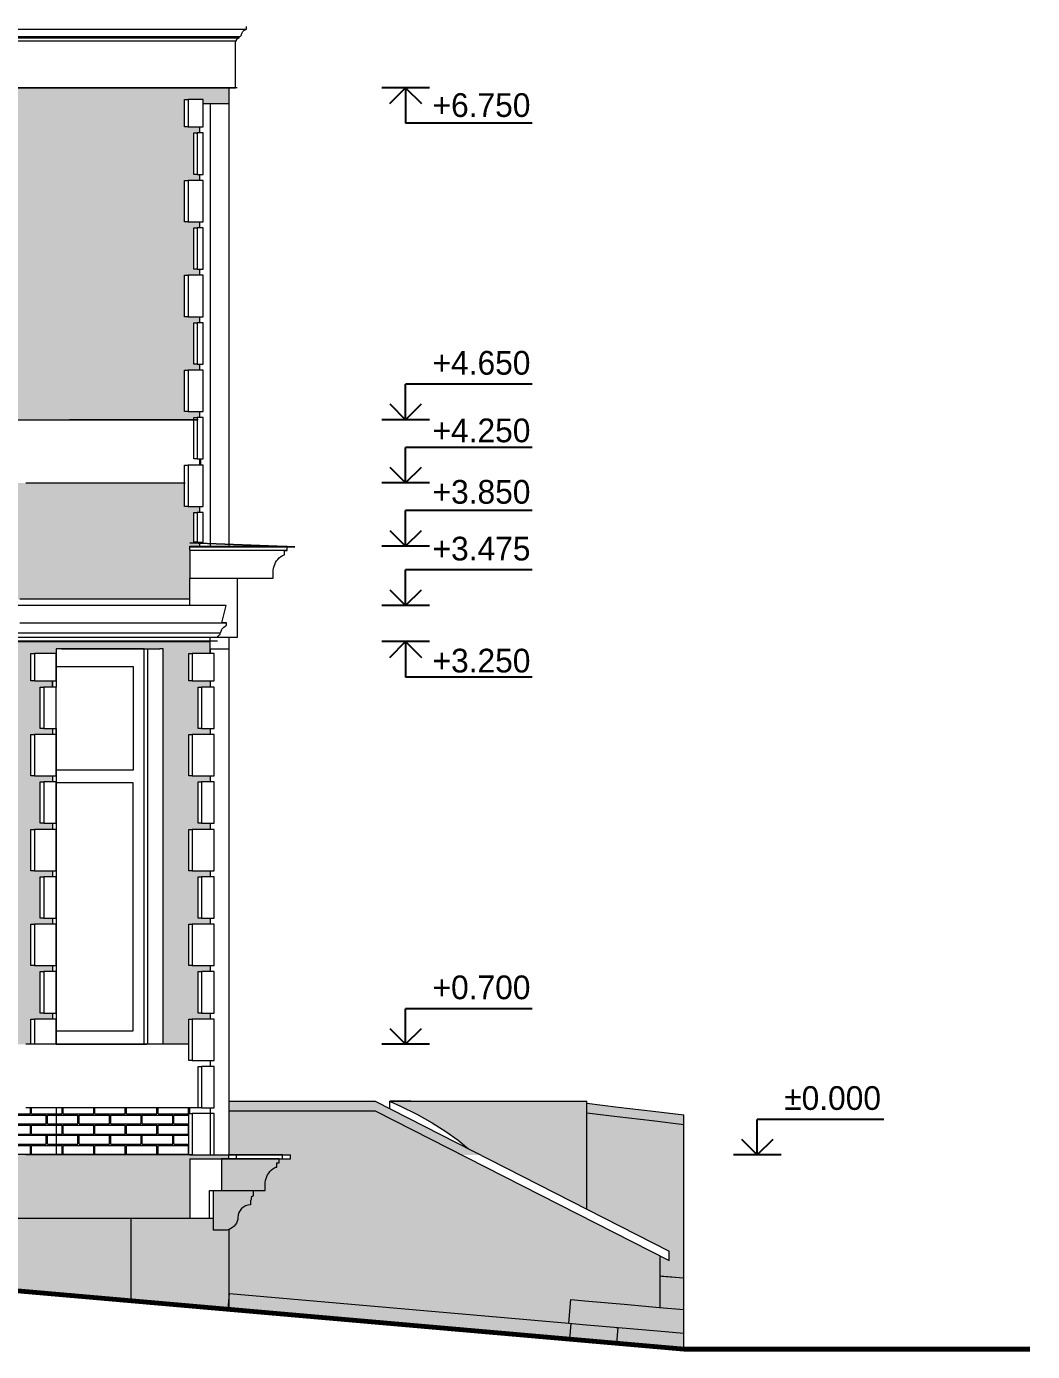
# Model space of a CAD drawing. Header units: millimetres. Extents: x 1177761 to 1329492, y 746793 to 827002.
# Drawn here: x 1320714 to 1327075, y 810485 to 818865 of the extents above; entities that cross this region are included whole.
import ezdxf

# ---------------------------------------------------------------- set-up
doc = ezdxf.new("R2010")
doc.units = ezdxf.units.MM
doc.layers.add('mark', color=4, linetype='Continuous')
doc.layers.add('wall', color=5, linetype='Continuous', lineweight=30)
doc.styles.add('PStudio', font='pstudio.shx')
pattern_1 = [(0, (-298353.43, 1431884.34), (100, 64), [192.5, -7.5]), (0, (-298453.43, 1431891.84), (100, 64), [192.5, -7.5]), (90, (-298353.43, 1431884.34), (-100, 64), [-71.5, 56.5]), (90, (-298360.93, 1431884.34), (-100, 64), [-71.5, 56.5])]

# ---------------------------------------------------------------- blocks, each defined once
blk = doc.blocks.new('H LEVEL4')
at = {"color": 0, "linetype": 'ByBlock'}
for p, q in [((16, 4.5), (0, 4.5)), ((0, 0), (0, 4.5)), ((-2, 2), (0, 0)), ((0, 0), (2, 2)), ((3, 0), (-3, 0))]:
    blk.add_line(p, q, dxfattribs=at)
at = {"color": 0, "linetype": 'ByBlock', "style": 'PStudio'}
blk.add_attdef('OTM', (3.4, 5.7), '', height=2, dxfattribs=at)
blk = doc.blocks.new('H LEVEL2')
at = {"color": 0, "linetype": 'ByBlock'}
for p, q in [((3, 0), (-3, 0)), ((-2, -2), (0, 0)), ((0, 0), (2, -2)), ((0, 0), (0, -4.5)), ((16, -4.5), (0, -4.5))]:
    blk.add_line(p, q, dxfattribs=at)
at = {"color": 0, "linetype": 'ByBlock', "style": 'PStudio'}
blk.add_attdef('OTM', (3.4, -3.7), '', height=2, dxfattribs=at)

msp = doc.modelspace()

# ---------------------------------------------------------------- hatches: boundary and pattern name
at = {"layer": 'wall', "lineweight": 20, "ltscale": 2}
h = msp.add_hatch(dxfattribs=at)
h.set_pattern_fill('AR18', color=251, scale=20, style=0)
h.set_pattern_definition(pattern_1)
h.paths.add_polyline_path([(1321772.8, 817591.3), (1321794.4, 817591.3), (1321808.8, 817591.3), (1321808.8, 817629.6), (1321735.7, 817629.6), (1321714, 817629.6), (1321714, 817891.3), (1321735.7, 817891.3), (1321808.8, 817891.3), (1321808.8, 817929.6), (1321794.4, 817929.6), (1321772.8, 817929.6), (1321772.8, 818191.3), (1321794.4, 818191.3), (1321808.8, 818191.3), (1321808.8, 818229.6), (1321735.7, 818229.6), (1321714, 818229.6), (1321714, 818402.8), (1321735.7, 818402.8), (1321832, 818402.8), (1321832, 818377.8), (1321871.8, 818377.8), (1321921.5, 818377.8), (1321959, 818377.8), (1321984.1, 818377.8), (1321996.6, 818377.8), (1321996.6, 818477.8), (1320017.9, 818477.8), (1320017.9, 818423.7), (1320067.6, 818423.7), (1320067.6, 818292.8), (1320017.9, 818292.8), (1320017.9, 818254.5), (1320067.6, 818254.5), (1320067.6, 817992.8), (1320017.9, 817992.8), (1320017.9, 817954.5), (1320067.6, 817954.5), (1320067.6, 817692.8), (1320017.9, 817692.8), (1320017.9, 817654.5), (1320067.6, 817654.5), (1320067.6, 817392.8), (1320017.9, 817392.8), (1320017.9, 817354.5), (1320067.6, 817354.5), (1320067.6, 817092.8), (1320017.9, 817092.8), (1320017.9, 817054.5), (1320067.6, 817054.5), (1320067.6, 816792.8), (1320017.9, 816792.8), (1320017.9, 816754.5), (1320067.6, 816754.5), (1320067.6, 816492.8), (1320017.9, 816492.8), (1320017.9, 816454.5), (1320067.6, 816454.5), (1320067.6, 816377.8), (1320070, 816377.8), (1320107, 816377.8), (1320263, 816377.8), (1320416, 816377.8), (1320565.3, 816377.8), (1320710.3, 816377.8), (1321772.8, 816377.8), (1321772.8, 816391.3), (1321794.4, 816391.3), (1321808.8, 816391.3), (1321808.8, 816429.6), (1321735.7, 816429.6), (1321714, 816429.6), (1321714, 816691.3), (1321735.7, 816691.3), (1321808.8, 816691.3), (1321808.8, 816729.6), (1321794.4, 816729.6), (1321772.8, 816729.6), (1321772.8, 816991.3), (1321794.4, 816991.3), (1321808.8, 816991.3), (1321808.8, 817029.6), (1321735.7, 817029.6), (1321714, 817029.6), (1321714, 817291.3), (1321735.7, 817291.3), (1321808.8, 817291.3), (1321808.8, 817329.6), (1321794.4, 817329.6), (1321772.8, 817329.6)])
h.paths.add_polyline_path([(1321772.8, 815791.3), (1321794.4, 815791.3), (1321808.8, 815791.3), (1321808.8, 815829.6), (1321735.7, 815829.6), (1321714, 815829.6), (1321714, 815977.8), (1321559, 815977.8), (1321459.2, 815977.8), (1321351.5, 815977.8), (1321236.3, 815977.8), (1321114, 815977.8), (1320985.3, 815977.8), (1320850.5, 815977.8), (1320710.3, 815977.8), (1320565.3, 815977.8), (1320416, 815977.8), (1320263, 815977.8), (1320107, 815977.8), (1320067.6, 815977.8), (1320067.6, 815892.8), (1320018, 815892.8), (1320018, 815854.5), (1320067.6, 815854.5), (1320067.6, 815592.8), (1320017.9, 815592.8), (1320017.9, 815554.5), (1320067.6, 815554.5), (1320067.6, 815242.8), (1320168, 815242.8), (1320168.3, 815242.8), (1320209.6, 815242.8), (1320367.2, 815242.8), (1320521.4, 815242.8), (1320671.7, 815242.8), (1320817.5, 815242.8), (1320958.2, 815242.8), (1321093.2, 815242.8), (1321222.1, 815242.8), (1321344.3, 815242.8), (1321459.3, 815242.8), (1321566.7, 815242.8), (1321687.3, 815242.8), (1321747.8, 815242.8), (1321747.8, 815374.8), (1321747.8, 815552.8), (1321747.8, 815577.8), (1321808.8, 815577.8), (1321808.8, 815597.5), (1321772.8, 815598.9)])
h.paths.add_polyline_path([(1319852.4, 815854.5), (1320017.9, 815854.5), (1320017.9, 815892.8), (1319752.4, 815892.8), (1319752.4, 815977.8), (1317997.7, 815977.8), (1319752.4, 815299.9), (1319752.4, 815554.5), (1320017.9, 815554.5), (1320017.9, 815577.8), (1320017.9, 815592.8), (1319852.4, 815592.8)])
h.paths.add_polyline_path([(1319397.9, 818477.8), (1317947.7, 818477.8), (1317947.7, 818402.8), (1317997.4, 818402.8), (1317997.4, 818231.9), (1317947.7, 818231.9), (1317947.7, 818193.6), (1317997.4, 818193.6), (1317997.4, 817931.9), (1317947.7, 817931.9), (1317947.7, 817893.6), (1317997.4, 817893.6), (1317997.4, 817631.9), (1317947.7, 817631.9), (1317947.7, 817593.6), (1317997.4, 817593.6), (1317997.4, 817331.9), (1317947.7, 817331.9), (1317947.7, 817293.6), (1317997.4, 817293.6), (1317997.4, 817031.9), (1317947.7, 817031.9), (1317947.7, 816993.6), (1317997.4, 816993.6), (1317997.4, 816731.9), (1317947.7, 816731.9), (1317947.7, 816693.6), (1317997.4, 816693.6), (1317997.4, 816431.9), (1317947.7, 816431.9), (1317947.7, 816393.6), (1317997.4, 816393.6), (1317997.4, 816377.8), (1319397.9, 816377.8)])
h.paths.add_polyline_path([(1319852.4, 817054.5), (1320017.9, 817054.5), (1320017.9, 817092.8), (1319752.4, 817092.8), (1319752.4, 817354.5), (1320017.9, 817354.5), (1320017.9, 817392.8), (1319852.4, 817392.8), (1319852.4, 817654.5), (1320017.9, 817654.5), (1320017.9, 817692.8), (1319752.4, 817692.8), (1319752.4, 817954.5), (1320017.9, 817954.5), (1320017.9, 817992.8), (1319852.4, 817992.8), (1319852.4, 818254.5), (1320017.9, 818254.5), (1320017.9, 818292.8), (1319752.4, 818292.8), (1319752.4, 818423.7), (1320017.9, 818423.7), (1320017.9, 818477.8), (1319397.9, 818477.8), (1319397.9, 816377.8), (1319852.4, 816377.8), (1319852.4, 816454.5), (1320017.9, 816454.5), (1320017.9, 816492.8), (1319752.4, 816492.8), (1319752.4, 816754.5), (1320017.9, 816754.5), (1320017.9, 816792.8), (1319852.4, 816792.8)])
h.paths.add_polyline_path([(1317682.3, 817293.6), (1317947.7, 817293.6), (1317947.7, 817331.9), (1317782.3, 817331.9), (1317782.3, 817593.6), (1317947.7, 817593.6), (1317947.7, 817631.9), (1317682.3, 817631.9), (1317682.3, 817893.6), (1317947.7, 817893.6), (1317947.7, 817931.9), (1317782.3, 817931.9), (1317782.3, 818193.6), (1317947.7, 818193.6), (1317947.7, 818231.9), (1317682.3, 818231.9), (1317682.3, 818402.8), (1317947.7, 818402.8), (1317947.7, 818477.8), (1316746.5, 818477.8), (1316746.5, 818474.8), (1316645.3, 818474.8), (1316645.3, 816377.8), (1316695.3, 816377.8), (1317782.3, 816377.8), (1317782.3, 816393.6), (1317947.7, 816393.6), (1317947.7, 816431.9), (1317682.3, 816431.9), (1317682.3, 816693.6), (1317947.7, 816693.6), (1317947.7, 816731.9), (1317782.3, 816731.9), (1317782.3, 816993.6), (1317947.7, 816993.6), (1317947.7, 817031.9), (1317682.3, 817031.9)])
h = msp.add_hatch(dxfattribs=at)
h.set_pattern_fill('AR18', color=251, scale=20, style=0)
h.set_pattern_definition(pattern_1)
h.paths.add_polyline_path([(1320801.5, 814087.2), (1320823.2, 814087.2), (1320879.2, 814087.2), (1320879.2, 814125.5), (1320764.4, 814125.5), (1320742.7, 814125.5), (1320742.7, 814387.2), (1320764.4, 814387.2), (1320879.2, 814387.2), (1320879.2, 814425.5), (1320823.2, 814425.5), (1320801.5, 814425.5), (1320801.5, 814687.2), (1320823.2, 814687.2), (1320879.2, 814687.2), (1320879.2, 814725.5), (1320764.4, 814725.5), (1320742.7, 814725.5), (1320742.7, 814898.8), (1320764.4, 814898.8), (1320902.4, 814898.8), (1320902.4, 814927.8), (1321459.2, 814927.8), (1321557, 814927.8), (1321578.9, 814927.8), (1321578.9, 812427.8), (1321740.2, 812427.8), (1321740.2, 812587.2), (1321761.9, 812587.2), (1321876.6, 812587.2), (1321876.6, 812625.5), (1321820.6, 812625.5), (1321798.9, 812625.5), (1321798.9, 812887.2), (1321820.6, 812887.2), (1321876.6, 812887.2), (1321876.6, 812925.5), (1321761.9, 812925.5), (1321740.2, 812925.5), (1321740.2, 813187.2), (1321761.9, 813187.2), (1321876.6, 813187.2), (1321876.6, 813225.5), (1321820.6, 813225.5), (1321798.9, 813225.5), (1321798.9, 813487.2), (1321820.6, 813487.2), (1321876.6, 813487.2), (1321876.6, 813525.5), (1321761.9, 813525.5), (1321740.2, 813525.5), (1321740.2, 813787.2), (1321761.9, 813787.2), (1321876.6, 813787.2), (1321876.6, 813825.5), (1321820.6, 813825.5), (1321798.9, 813825.5), (1321798.9, 814087.2), (1321820.6, 814087.2), (1321876.6, 814087.2), (1321876.6, 814125.5), (1321761.9, 814125.5), (1321740.2, 814125.5), (1321740.2, 814387.2), (1321761.9, 814387.2), (1321876.6, 814387.2), (1321876.6, 814425.5), (1321820.6, 814425.5), (1321798.9, 814425.5), (1321798.9, 814687.2), (1321820.6, 814687.2), (1321876.6, 814687.2), (1321876.6, 814725.5), (1321761.9, 814725.5), (1321740.2, 814725.5), (1321740.2, 814898.8), (1321761.9, 814898.8), (1321876.6, 814898.8), (1321876.6, 814975.1), (1320017.9, 814975.1), (1320017.9, 814927.5), (1320067.6, 814927.5), (1320067.6, 814727.8), (1320017.9, 814727.8), (1320017.9, 814689.5), (1320067.6, 814689.5), (1320067.6, 814427.8), (1320017.9, 814427.8), (1320017.9, 814389.5), (1320067.6, 814389.5), (1320067.6, 814127.8), (1320017.9, 814127.8), (1320017.9, 814089.5), (1320067.6, 814089.5), (1320067.6, 813827.8), (1320017.9, 813827.8), (1320017.9, 813789.5), (1320067.6, 813789.5), (1320067.6, 813527.8), (1320017.9, 813527.8), (1320017.9, 813489.5), (1320067.6, 813489.5), (1320067.6, 813227.8), (1320017.9, 813227.8), (1320017.9, 813189.5), (1320067.6, 813189.5), (1320067.6, 812927.8), (1320017.9, 812927.8), (1320017.9, 812889.5), (1320067.6, 812889.5), (1320067.6, 812627.8), (1320017.9, 812627.8), (1320017.9, 812589.5), (1320067.6, 812589.5), (1320067.6, 812527.8), (1320067.9, 812527.8), (1320067.9, 812427.8), (1320107, 812427.8), (1320263, 812427.8), (1320416, 812427.8), (1320565.3, 812427.8), (1320710.3, 812427.8), (1320742.7, 812427.8), (1320742.7, 812587.2), (1320764.4, 812587.2), (1320879.2, 812587.2), (1320879.2, 812625.5), (1320823.2, 812625.5), (1320801.5, 812625.5), (1320801.5, 812887.2), (1320823.2, 812887.2), (1320879.2, 812887.2), (1320879.2, 812925.5), (1320764.4, 812925.5), (1320742.7, 812925.5), (1320742.7, 813187.2), (1320764.4, 813187.2), (1320879.2, 813187.2), (1320879.2, 813225.5), (1320823.2, 813225.5), (1320801.5, 813225.5), (1320801.5, 813487.2), (1320823.2, 813487.2), (1320879.2, 813487.2), (1320879.2, 813525.5), (1320764.4, 813525.5), (1320742.7, 813525.5), (1320742.7, 813787.2), (1320764.4, 813787.2), (1320879.2, 813787.2), (1320879.2, 813825.5), (1320823.2, 813825.5), (1320801.5, 813825.5)])
h.paths.add_polyline_path([(1319152.5, 813789.5), (1319418, 813789.5), (1319418, 813827.8), (1319252.5, 813827.8), (1319252.5, 814089.5), (1319418, 814089.5), (1319418, 814127.8), (1319152.5, 814127.8), (1319152.5, 814389.5), (1319418, 814389.5), (1319418, 814427.8), (1319252.5, 814427.8), (1319252.5, 814689.5), (1319418, 814689.5), (1319418, 814727.8), (1319152.5, 814727.8), (1319152.5, 814927.5), (1319418, 814927.5), (1319418, 814975.1), (1317063.3, 814975.1), (1316922.8, 814975.1), (1316922.8, 814909.3), (1316911, 814909.3), (1316911, 814901.9), (1316876.3, 814848.1), (1316863.3, 814835.1), (1316863.3, 814816.6), (1316831.9, 814785.1), (1316872.5, 812962.5), (1316872.5, 812538.1), (1316863.4, 812538.1), (1316863.4, 812527.8), (1316871.2, 812527.8), (1316907.3, 812491.7), (1316907.3, 812427.8), (1319152.5, 812427.8), (1319152.5, 812589.5), (1319418, 812589.5), (1319418, 812627.8), (1319252.5, 812627.8), (1319252.5, 812889.5), (1319418, 812889.5), (1319418, 812927.8), (1319152.5, 812927.8), (1319152.5, 813189.5), (1319418, 813189.5), (1319418, 813227.8), (1319252.5, 813227.8), (1319252.5, 813489.5), (1319418, 813489.5), (1319418, 813527.8), (1319152.5, 813527.8)])
h.paths.add_polyline_path([(1320017.9, 813827.8), (1319852.4, 813827.8), (1319852.4, 814089.5), (1320017.9, 814089.5), (1320017.9, 814127.8), (1319752.4, 814127.8), (1319752.4, 814389.5), (1320017.9, 814389.5), (1320017.9, 814427.8), (1319852.4, 814427.8), (1319852.4, 814689.5), (1320017.9, 814689.5), (1320017.9, 814727.8), (1319752.4, 814727.8), (1319752.4, 814927.5), (1320017.9, 814927.5), (1320017.9, 814975.1), (1319418, 814975.1), (1319418, 814927.5), (1319467.6, 814927.5), (1319467.6, 814727.8), (1319418, 814727.8), (1319418, 814689.5), (1319467.6, 814689.5), (1319467.6, 814427.8), (1319418, 814427.8), (1319418, 814389.5), (1319467.6, 814389.5), (1319467.6, 814127.8), (1319418, 814127.8), (1319418, 814089.5), (1319467.6, 814089.5), (1319467.6, 813827.8), (1319418, 813827.8), (1319418, 813789.5), (1319467.6, 813789.5), (1319467.6, 813527.8), (1319418, 813527.8), (1319418, 813489.5), (1319467.6, 813489.5), (1319467.6, 813227.8), (1319418, 813227.8), (1319418, 813189.5), (1319467.6, 813189.5), (1319467.6, 812927.8), (1319418, 812927.8), (1319418, 812889.5), (1319467.6, 812889.5), (1319467.6, 812627.8), (1319418, 812627.8), (1319418, 812589.5), (1319467.6, 812589.5), (1319467.6, 812527.8), (1319752.4, 812527.8), (1319752.4, 812589.5), (1320017.9, 812589.5), (1320017.9, 812627.8), (1319852.4, 812627.8), (1319852.4, 812889.5), (1320017.9, 812889.5), (1320017.9, 812927.8), (1319752.4, 812927.8), (1319752.4, 813189.5), (1320017.9, 813189.5), (1320017.9, 813227.8), (1319852.4, 813227.8), (1319852.4, 813489.5), (1320017.9, 813489.5), (1320017.9, 813527.8), (1319752.4, 813527.8), (1319752.4, 813789.5), (1320017.9, 813789.5)])
h.paths.add_polyline_path([(1316588.5, 814785.1), (1316557.1, 814816.6), (1316557.1, 814835.1), (1316544.1, 814848.1), (1316509.3, 814901.9), (1316509.3, 814909.3), (1316497.6, 814909.3), (1316497.6, 814975.1), (1313583.2, 814975.1), (1313583.2, 814952.8), (1315479.5, 814952.8), (1315479.5, 814898.8), (1315619.4, 814898.8), (1315619.4, 814727.8), (1315479.5, 814727.8), (1315479.5, 814689.5), (1315549, 814689.5), (1315549, 814427.8), (1315479.5, 814427.8), (1315479.5, 814389.5), (1315619.4, 814389.5), (1315619.4, 814127.8), (1315479.5, 814127.8), (1315479.5, 814089.5), (1315549, 814089.5), (1315549, 813827.8), (1315479.5, 813827.8), (1315479.5, 813789.5), (1315619.4, 813789.5), (1315619.4, 813527.8), (1315479.5, 813527.8), (1315479.5, 813489.5), (1315549, 813489.5), (1315549, 813227.8), (1315479.5, 813227.8), (1315479.5, 813189.5), (1315619.4, 813189.5), (1315619.4, 812927.8), (1315479.5, 812927.8), (1315479.5, 812889.5), (1315549, 812889.5), (1315549, 812627.8), (1315479.5, 812627.8), (1315479.5, 812589.5), (1315619.4, 812589.5), (1315619.4, 812427.8), (1316513.1, 812427.8), (1316513.1, 812491.7), (1316549.2, 812527.8), (1316556.9, 812527.8), (1316556.9, 812538.1), (1316547.9, 812538.1), (1316547.9, 812962.5)])
at = {"layer": 'wall', "lineweight": 20, "ltscale": 50}
h = msp.add_hatch(dxfattribs=at)
h.set_pattern_fill('AR-SAND', color=250, scale=5, style=0)
h.paths.add_polyline_path([(1324870.4, 811727.8), (1324257.1, 811727.8), (1324257.1, 811385.4), (1324778.4, 811119.8), (1324778.4, 811059.8), (1324718.4, 811090.4), (1324718.4, 810963.1), (1324731.3, 810961.9), (1324731.3, 810961.9), (1324772.6, 810958.3), (1324772.6, 810958.3), (1324870.4, 810949.8)])
h.paths.add_polyline_path([(1324677.2, 812004.5), (1324456, 812030.8), (1324258, 812054.4), (1324258, 812007.8), (1324257.1, 812007.8), (1324257.1, 811994.6), (1324449, 811971.7), (1324670.1, 811945.3), (1324870.4, 811921.4), (1324870.4, 811981.4)])
h.paths.add_polyline_path([(1324870.4, 811921.4), (1324670.1, 811945.3), (1324449, 811971.7), (1324257.1, 811994.6), (1324257.1, 811727.8), (1324870.4, 811727.8)])
h.paths.add_polyline_path([(1324257.1, 812067.4), (1323011, 812067.4), (1323078.3, 812037.4), (1323183.3, 811985.3), (1323279.4, 811931.8), (1323366.3, 811877.1), (1323444, 811821.2), (1323509.9, 811766.2), (1323585.1, 811727.8), (1324257.1, 811727.8)])
h.paths.add_polyline_path([(1324257.1, 811727.8), (1323585.1, 811727.8), (1324257.1, 811385.4)], flags=17)
h.paths.add_polyline_path([(1324870.4, 810949.7), (1324772.6, 810958.3), (1324772.6, 810958.3), (1324731.3, 810961.9), (1324731.3, 810961.9), (1324718.4, 810963), (1324718.4, 810763.6), (1324870.4, 810750.3)])
h.paths.add_polyline_path([(1324870.4, 810750.3), (1324716.3, 810763.8), (1324493, 810783.4), (1324268.9, 810803), (1324156.6, 810812.8), (1324143.6, 810663.4), (1324255.8, 810653.5), (1324479.9, 810633.9), (1324703.3, 810614.4), (1324870.4, 810599.8)])
h.paths.add_polyline_path([(1324870.4, 810599.8), (1324703.3, 810614.4), (1324479.9, 810633.9), (1324454.9, 810636.1), (1324446.2, 810536.9), (1324870.4, 810499.7)])
h.paths.add_polyline_path([(1324454.9, 810636.1), (1324446.1, 810636.8), (1324446.1, 810636.9), (1324255.8, 810653.5), (1324158.3, 810662.1), (1324149.7, 810562.8), (1324446.2, 810536.9)])
h.paths.add_polyline_path([(1324158.3, 810662.1), (1324143.6, 810663.4), (1324143.6, 810663.7), (1321998.4, 810851.4), (1321996.6, 810831.7), (1321996.6, 810751.2), (1324149.7, 810562.8)])
h.paths.add_polyline_path([(1324718.4, 811090.4), (1323467.4, 811727.8), (1322383.9, 811727.8), (1322383.9, 811702.8), (1322380.6, 811702.8), (1322367.4, 811702.8), (1322344.2, 811702.8), (1322311.5, 811702.8), (1322311.5, 811677.8), (1322296.5, 811677.8), (1322296.5, 811651.5, 0.101688), (1322275.4, 811642.7, 0.217372), (1322224.4, 811554), (1322223.5, 811502.8), (1322146.6, 811502.8), (1322146.6, 811469.6), (1322134.9, 811457.9), (1322134.9, 811444.7), (1322130.9, 811440.8), (1322130.9, 811412.8, 0.402041), (1322050.6, 811332.5), (1322050.6, 811320.3, -0.240107), (1321996.6, 811257.2), (1321996.6, 810851.5), (1324143.6, 810663.7), (1324156.6, 810812.8), (1324268.9, 810803), (1324493, 810783.4), (1324718.4, 810763.6)])
h.paths.add_polyline_path([(1322917.8, 812007.8), (1321996.6, 812007.8), (1321996.6, 811727.8), (1323467.4, 811727.8)], flags=16)
h.paths.add_polyline_path([(1322917.8, 812067.8), (1321996.6, 812067.8), (1321996.6, 812007.8), (1322917.8, 812007.8), (1323467.4, 811727.8), (1323585.1, 811727.8)])
h.paths.add_polyline_path([(1321996.6, 811257.2, -0.038685), (1321983.2, 811252.8), (1321896.6, 811252.8), (1321896.6, 811327.8), (1321871.2, 811327.8), (1321748.1, 811327.8), (1321733.2, 811327.8), (1321650.5, 811327.8), (1321559, 811327.8), (1321459.2, 811327.8), (1321376.6, 811327.8), (1321376.6, 810805.4), (1321989.7, 810751.8), (1321996.6, 810831.7)])
h.paths.add_polyline_path([(1321376.6, 811327.8), (1321351.5, 811327.8), (1321236.3, 811327.8), (1321114, 811327.8), (1320985.3, 811327.8), (1320565.3, 811327.8), (1320416, 811327.8), (1320263, 811327.8), (1320107, 811327.8), (1320027.9, 811327.8), (1320027.9, 810923.4), (1321376.6, 810805.4)])
h.paths.add_polyline_path([(1321748.1, 811702.8), (1321993, 811702.8), (1321993, 811727.8), (1320027.9, 811727.8), (1320027.9, 811327.8), (1320107, 811327.8), (1320263, 811327.8), (1320416, 811327.8), (1320565.3, 811327.8), (1320985.3, 811327.8), (1321114, 811327.8), (1321236.3, 811327.8), (1321351.5, 811327.8), (1321459.2, 811327.8), (1321559, 811327.8), (1321650.5, 811327.8), (1321733.2, 811327.8), (1321748.1, 811327.8)])
h.paths.add_polyline_path([(1322130.9, 811412.8), (1322130.9, 811440.8), (1322134.9, 811444.7), (1322134.9, 811457.9), (1322146.6, 811469.6), (1322146.6, 811502.8), (1321896.6, 811502.8), (1321896.6, 811252.8), (1321983.2, 811252.8, 0.281406), (1322050.6, 811320.3), (1322050.6, 811329.1, -0.414214)])
h.paths.add_polyline_path([(1322271.6, 811639.9, -0.122581), (1322296.5, 811651.5), (1322296.5, 811677.8), (1322311.5, 811677.8), (1322311.5, 811702.8), (1321946.6, 811702.8), (1321946.6, 811502.8), (1322146.6, 811502.8), (1322223.5, 811502.8), (1322224.4, 811554, -0.207415)])
h.paths.add_polyline_path([(1320027.9, 811327.8), (1320017.9, 811327.8), (1320017.9, 811727.8), (1319870.7, 811727.8), (1319870.7, 810937.2), (1320027.9, 810923.4)])
h.paths.add_polyline_path([(1319870.7, 811727.8), (1319556.4, 811727.8), (1319556.4, 810964.7), (1319870.7, 810937.2)])
h.paths.add_polyline_path([(1319527.4, 811427.8), (1319428, 811427.8), (1319428, 810975.9), (1319527.4, 810967.2)])
h.paths.add_polyline_path([(1319527.4, 811627.8), (1319428, 811627.8), (1319428, 811427.8), (1319527.4, 811427.8)])
h.paths.add_polyline_path([(1319527.4, 811727.8), (1319428, 811727.8), (1319428, 811627.8), (1319527.4, 811627.8)])
h.paths.add_polyline_path([(1319428, 811727.8), (1318927.6, 811727.8), (1318927.6, 811627.8), (1318928, 811627.8), (1318928, 811427.8), (1318927.6, 811427.8), (1318927.6, 811019.7), (1319197.1, 810996.1), (1319428, 810975.9)])
h.paths.add_polyline_path([(1318927.6, 811427.8), (1318788, 811427.8), (1318788, 811031.9), (1318927.6, 811019.7)])
h.paths.add_polyline_path([(1318788, 811427.8), (1317015.2, 811427.8), (1317015.2, 811187), (1318788, 811031.9)])
h.paths.add_polyline_path([(1318927.6, 811627.8), (1316995.2, 811627.8), (1316995.2, 811527.8), (1317015.2, 811527.8), (1317015.2, 811427.8), (1318927.6, 811427.8)])
h.paths.add_polyline_path([(1318927.6, 811727.8), (1318798, 811727.8), (1318798, 811627.8), (1318927.6, 811627.8)])
h.paths.add_polyline_path([(1318788, 811727.8), (1318628.3, 811727.8), (1318628.3, 811647.8), (1316948.8, 811647.8), (1316995.2, 811627.8), (1318788, 811627.8)])
h.paths.add_polyline_path([(1318628.3, 811727.8), (1316907.3, 811727.8), (1316907.3, 811694.3), (1316907.3, 811665.7), (1316948.8, 811647.8), (1318628.3, 811647.8)])
h.paths.add_polyline_path([(1317015.2, 811527.8), (1316995.2, 811527.8), (1316425.2, 811527.8), (1316405.2, 811527.8), (1316405.2, 811102.3), (1317015.2, 811102.3)])
h.paths.add_polyline_path([(1316405.2, 811249.8), (1315777.6, 811249.8), (1315777.6, 811099.8), (1316405.2, 811099.8)])
h.paths.add_polyline_path([(1316405.2, 811427.8), (1315902.9, 811427.8), (1315902.9, 811249.8), (1316405.2, 811249.8)])
h.paths.add_polyline_path([(1315902.9, 811427.8), (1315777.6, 811427.8), (1315777.6, 811249.8), (1315902.9, 811249.8)])
h.paths.add_polyline_path([(1316405.2, 811527.8), (1316425.2, 811527.8), (1316425.2, 811627.8), (1315777.6, 811627.8), (1315777.6, 811427.8), (1316405.2, 811427.8)])
h.paths.add_polyline_path([(1315777.6, 811627.8), (1313802, 811627.8), (1313802, 811427.8), (1315652.9, 811427.8), (1315777.6, 811427.8)])
h.paths.add_polyline_path([(1315777.6, 811427.8), (1315652.9, 811427.8), (1315652.9, 811256.2), (1315725.1, 811249.8), (1315777.6, 811249.8)])
h.paths.add_polyline_path([(1315652.9, 811427.8), (1315345.2, 811427.8), (1314560.2, 811427.8), (1314560.2, 811351.8), (1315652.9, 811256.2)], flags=16)
h.paths.add_polyline_path([(1315777.6, 811249.8), (1315345.2, 811249.8), (1313675.5, 811249.8), (1313675.5, 811099.8), (1315777.6, 811099.8)])
h.paths.add_polyline_path([(1313802, 811418.1), (1313802, 811727.8), (1313567.6, 811727.8), (1313567.6, 811694.3), (1313567.6, 811665.7), (1313655.5, 811627.8), (1313655.5, 811527.8), (1313675.5, 811527.8), (1313675.5, 811249.8), (1315652.9, 811249.8), (1315652.9, 811256.2)])
h.paths.add_polyline_path([(1315687.9, 811727.8), (1313802, 811727.8), (1313802, 811627.8), (1315687.9, 811627.8)])
h.paths.add_polyline_path([(1315902.9, 811727.8), (1315777.6, 811727.8), (1315777.6, 811627.8), (1315902.9, 811627.8)])
h.paths.add_polyline_path([(1315777.6, 811727.8), (1315687.9, 811727.8), (1315687.9, 811627.8), (1315777.6, 811627.8)])
h.paths.add_polyline_path([(1316513.1, 811694.3), (1316513.1, 811727.8), (1315902.9, 811727.8), (1315902.9, 811647.8), (1316471.6, 811647.8), (1316513.1, 811665.7)])
h.paths.add_polyline_path([(1313675.5, 811527.8), (1313655.5, 811527.8), (1313085.5, 811527.8), (1313065.5, 811527.8), (1313065.5, 811102.3), (1313675.5, 811102.3)])
h.paths.add_polyline_path([(1313065.5, 811249.8), (1312627.6, 811249.8), (1312627.6, 811099.8), (1313065.5, 811099.8)])
h.paths.add_polyline_path([(1313065.5, 811527.8), (1313085.5, 811527.8), (1313085.5, 811627.8), (1313173.5, 811665.7), (1313173.5, 811694.3), (1313173.5, 811727.8), (1312627.6, 811727.8), (1312627.6, 811249.8), (1313065.5, 811249.8)])
at = {"layer": 'wall', "lineweight": 20, "ltscale": 2}
h = msp.add_hatch(dxfattribs=at)
h.set_pattern_fill('AR18', color=251, scale=20, style=0)
h.set_pattern_definition(pattern_1)
h.paths.add_polyline_path([(1321740.2, 811989.5), (1321761.9, 811989.5), (1321876.6, 811989.5), (1321876.6, 812025.5), (1321820.6, 812025.5), (1321798.9, 812025.5), (1321798.9, 812027.8), (1320902.4, 812027.8), (1320902.4, 811727.8), (1321740.2, 811727.8)])
h.paths.add_polyline_path([(1320017.9, 812027.8), (1319418, 812027.8), (1319418, 811727.8), (1320017.9, 811727.8)])
h.paths.add_polyline_path([(1320902.4, 812027.8), (1320017.9, 812027.8), (1320017.9, 811727.8), (1320902.4, 811727.8)])
h.paths.add_polyline_path([(1319418, 812027.8), (1318927.6, 812027.8), (1318927.6, 811727.8), (1319418, 811727.8)])
h.paths.add_polyline_path([(1318927.6, 812027.8), (1316907.3, 812027.8), (1316907.3, 811727.8), (1318927.6, 811727.8)])

# ---------------------------------------------------------------- linework, layer by layer
at = {"layer": 'wall', "color": 250, "lineweight": 20}
for p, q in [((1309897.9, 818847.5), (1322104.7, 818847.5)), ((1309942.9, 818800.8), (1322059.7, 818800.8)), ((1309942.9, 818792.1), (1322059.7, 818792.1)), ((1309960.2, 818774.8), (1322042.5, 818774.8)), ((1309967.1, 818477.8), (1322035.5, 818477.8)), ((1320718.3, 818477.8), (1320571.4, 818477.8)), ((1320860.4, 818477.8), (1320718.3, 818477.8)), ((1320997.1, 818477.8), (1320860.4, 818477.8)), ((1321127.9, 818477.8), (1320997.1, 818477.8)), ((1321252.3, 818477.8), (1321127.9, 818477.8)), ((1321369.8, 818477.8), (1321252.3, 818477.8)), ((1321479.8, 818477.8), (1321369.8, 818477.8)), ((1321582, 818477.8), (1321479.8, 818477.8)), ((1321675.9, 818477.8), (1321582, 818477.8)), ((1321761.1, 818477.8), (1321675.9, 818477.8)), ((1321837.4, 818477.8), (1321761.1, 818477.8)), ((1321904.3, 818477.8), (1321837.4, 818477.8)), ((1321961.7, 818477.8), (1321904.3, 818477.8)), ((1322009.3, 818477.8), (1321961.7, 818477.8)), ((1321996.6, 818377.8), (1321996.6, 818477.8)), ((1322046.9, 818477.8), (1322009.3, 818477.8)), ((1321832, 818377.8), (1321871.8, 818377.8)), ((1321871.8, 818377.8), (1321921.5, 818377.8)), ((1321876.6, 818377.8), (1321876.6, 815577.8)), ((1321921.5, 818377.8), (1321959, 818377.8)), ((1321959, 818377.8), (1321984.1, 818377.8)), ((1321984.1, 818377.8), (1321996.6, 818377.8)), ((1321996.6, 815577.8), (1321996.6, 818377.8)), ((1321808.8, 818229.6), (1321808.8, 818191.3)), ((1321808.8, 818229.6), (1321808.8, 818191.3)), ((1321808.8, 817929.6), (1321808.8, 817891.3)), ((1321808.8, 817929.6), (1321808.8, 817891.3)), ((1321808.8, 817629.6), (1321808.8, 817591.3)), ((1321808.8, 817629.6), (1321808.8, 817591.3)), ((1321808.8, 817329.6), (1321808.8, 817291.3)), ((1321808.8, 817329.6), (1321808.8, 817291.3)), ((1321808.8, 817029.6), (1321808.8, 816991.3)), ((1321808.8, 817029.6), (1321808.8, 816991.3)), ((1321808.8, 816729.6), (1321808.8, 816691.3)), ((1321808.8, 816729.6), (1321808.8, 816691.3)), ((1321808.8, 816429.6), (1321808.8, 816391.3)), ((1320067.6, 816377.8), (1321794.4, 816377.8)), ((1321114, 816377.8), (1320985.3, 816377.8)), ((1321236.3, 816377.8), (1321114, 816377.8)), ((1321351.5, 816377.8), (1321236.3, 816377.8)), ((1321459.2, 816377.8), (1321351.5, 816377.8)), ((1321559, 816377.8), (1321459.2, 816377.8)), ((1321717.3, 816377.8), (1321559, 816377.8)), ((1321800, 816377.8), (1321717.3, 816377.8)), ((1321808.8, 816129.6), (1321808.8, 816091.3)), ((1321808.8, 816129.6), (1321808.8, 816091.3)), ((1321817.5, 816091.3), (1321817.5, 816129.6)), ((1320710.3, 815977.8), (1320850.5, 815977.8)), ((1320850.5, 815977.8), (1320985.3, 815977.8)), ((1320985.3, 815977.8), (1321114, 815977.8)), ((1321114, 815977.8), (1321236.3, 815977.8)), ((1321236.3, 815977.8), (1321351.5, 815977.8)), ((1321351.5, 815977.8), (1321459.2, 815977.8)), ((1321459.2, 815977.8), (1321559, 815977.8)), ((1321559, 815977.8), (1321717.3, 815977.8)), ((1321808.8, 815829.6), (1321808.8, 815791.3)), ((1321808.8, 815829.6), (1321808.8, 815791.3)), ((1322411.3, 815574.8), (1321747.8, 815599.8)), ((1321747.8, 815599.8), (1322411.3, 815574.8)), ((1321747.8, 815577.8), (1322361.5, 815577.8)), ((1321747.8, 815552.8), (1321747.8, 815577.8)), ((1322361.5, 815574.8), (1321747.8, 815574.8)), ((1321747.8, 815574.8), (1322361.5, 815574.8)), ((1321747.8, 815552.8), (1322361.5, 815552.8)), ((1321808.8, 815602.8), (1321808.8, 815577.8)), ((1321810.1, 815577.8), (1321808.8, 815577.8)), ((1322361.5, 815552.8), (1322361.5, 815577.8)), ((1322361.5, 815574.8), (1322411.3, 815574.8)), ((1322361.5, 815574.8), (1322411.3, 815574.8)), ((1320817.5, 815242.8), (1320671.7, 815242.8)), ((1320958.2, 815242.8), (1320817.5, 815242.8)), ((1321093.2, 815242.8), (1320958.2, 815242.8)), ((1321222.1, 815242.8), (1321093.2, 815242.8)), ((1321344.3, 815242.8), (1321222.1, 815242.8)), ((1321459.3, 815242.8), (1321344.3, 815242.8)), ((1321566.7, 815242.8), (1321459.3, 815242.8)), ((1321687.3, 815242.8), (1321566.7, 815242.8)), ((1321747.8, 815242.8), (1321687.3, 815242.8)), ((1321747.8, 815202.8), (1321747.8, 815242.8)), ((1320671.7, 815092.8), (1320817.5, 815092.8)), ((1320817.5, 815092.8), (1320958.2, 815092.8)), ((1320958.2, 815092.8), (1321093.2, 815092.8)), ((1321093.2, 815092.8), (1321222.1, 815092.8)), ((1321222.1, 815092.8), (1321344.3, 815092.8)), ((1321344.3, 815092.8), (1321459.3, 815092.8)), ((1321459.3, 815092.8), (1321566.7, 815092.8)), ((1321566.7, 815092.8), (1321978, 815092.8)), ((1317063.3, 814975.1), (1321876.6, 814975.1)), ((1321996.6, 814927.8), (1321996.6, 814999.8)), ((1320936.5, 814927.8), (1321077.8, 814927.8)), ((1321077.8, 814927.8), (1321449.6, 814927.8)), ((1321449.6, 814927.8), (1321335.8, 814927.8)), ((1321335.8, 814927.8), (1321451.3, 814927.8)), ((1321451.3, 814927.8), (1321557, 814927.8)), ((1321479.2, 814927.8), (1321479.2, 812427.8)), ((1321578.9, 814927.8), (1321557, 814927.8)), ((1321578.9, 812427.8), (1321578.9, 814927.8)), ((1321871.8, 814927.8), (1321921.5, 814927.8)), ((1321876.6, 814927.8), (1321876.6, 814898.8)), ((1321921.5, 814927.8), (1321959, 814927.8)), ((1321959, 814927.8), (1321984.1, 814927.8)), ((1321984.1, 814927.8), (1321996.6, 814927.8)), ((1321996.6, 811727.8), (1321996.6, 814927.8)), ((1320879.2, 814725.5), (1320879.2, 814687.2)), ((1320879.2, 814725.5), (1320879.2, 814687.2)), ((1321876.6, 814725.5), (1321876.6, 814687.2)), ((1321876.6, 814725.5), (1321876.6, 814687.2)), ((1321876.6, 814725.5), (1321876.6, 814687.2)), ((1320879.2, 814425.5), (1320879.2, 814387.2)), ((1320879.2, 814425.5), (1320879.2, 814387.2)), ((1321876.6, 814425.5), (1321876.6, 814387.2)), ((1321876.6, 814425.5), (1321876.6, 814387.2)), ((1321876.6, 814425.5), (1321876.6, 814387.2)), ((1320879.2, 814125.5), (1320879.2, 814087.2)), ((1320879.2, 814125.5), (1320879.2, 814087.2)), ((1321876.6, 814125.5), (1321876.6, 814087.2)), ((1321876.6, 814125.5), (1321876.6, 814087.2)), ((1321876.6, 814125.5), (1321876.6, 814087.2)), ((1320879.2, 813825.5), (1320879.2, 813787.2)), ((1320879.2, 813825.5), (1320879.2, 813787.2)), ((1321876.6, 813825.5), (1321876.6, 813787.2)), ((1321876.6, 813825.5), (1321876.6, 813787.2)), ((1321876.6, 813825.5), (1321876.6, 813787.2)), ((1320879.2, 813525.5), (1320879.2, 813487.2)), ((1320879.2, 813525.5), (1320879.2, 813487.2)), ((1321876.6, 813525.5), (1321876.6, 813487.2)), ((1321876.6, 813525.5), (1321876.6, 813487.2)), ((1321876.6, 813525.5), (1321876.6, 813487.2)), ((1320879.2, 813225.5), (1320879.2, 813187.2)), ((1320879.2, 813225.5), (1320879.2, 813187.2)), ((1321876.6, 813225.5), (1321876.6, 813187.2)), ((1321876.6, 813225.5), (1321876.6, 813187.2)), ((1321876.6, 813225.5), (1321876.6, 813187.2)), ((1320879.2, 812925.5), (1320879.2, 812887.2)), ((1320879.2, 812925.5), (1320879.2, 812887.2)), ((1321876.6, 812925.5), (1321876.6, 812887.2)), ((1321876.6, 812925.5), (1321876.6, 812887.2)), ((1321876.6, 812925.5), (1321876.6, 812887.2)), ((1320879.2, 812625.5), (1320879.2, 812587.2)), ((1320879.2, 812625.5), (1320879.2, 812587.2)), ((1321876.6, 812625.5), (1321876.6, 812587.2)), ((1321876.6, 812625.5), (1321876.6, 812587.2)), ((1321876.6, 812625.5), (1321876.6, 812587.2)), ((1320850.5, 812427.8), (1320710.3, 812427.8)), ((1320985.3, 812427.8), (1320850.5, 812427.8)), ((1321114, 812427.8), (1320985.3, 812427.8)), ((1321474.9, 812427.8), (1321114, 812427.8)), ((1321459.2, 812427.8), (1321351.5, 812427.8)), ((1321351.5, 812427.8), (1321474.9, 812427.8)), ((1321559, 812427.8), (1321459.2, 812427.8)), ((1321740.2, 812427.8), (1321559, 812427.8)), ((1321876.6, 812325.5), (1321876.6, 812287.2)), ((1321876.6, 812325.5), (1321876.6, 812287.2)), ((1321876.6, 812325.5), (1321876.6, 812287.2)), ((1323010.7, 812067.5), (1323011, 812067.4)), ((1323010.7, 812020.5), (1323010.7, 812067.5)), ((1323010.7, 812020.5), (1323010.7, 812067.4)), ((1323012.9, 812066.6), (1323078.3, 812037.4)), ((1321876.6, 812025.5), (1321876.6, 811987.2)), ((1321876.6, 812025.5), (1321876.6, 811987.2)), ((1321876.6, 812025.5), (1321876.6, 811727.8))]:
    msp.add_line(p, q, dxfattribs=at)
at = {"layer": 'wall', "color": 250, "lineweight": 20, "ltscale": 50}
for p, q in [((1322074.7, 818816.4), (1322077.2, 818825.2)), ((1322077.2, 818825.2), (1322081.8, 818833.2)), ((1322081.8, 818833.2), (1322088.2, 818839.8)), ((1322088.2, 818839.8), (1322096, 818844.7)), ((1322096, 818844.7), (1322104.7, 818847.5)), ((1322104.7, 818847.5), (1322104.7, 818864.8)), ((1322035.5, 818474.8), (1322035.5, 818774.8)), ((1322042.5, 818775.2), (1322043.1, 818779.6)), ((1322042.5, 818774.8), (1322042.5, 818775.2)), ((1322043.1, 818779.6), (1322044.8, 818783.7)), ((1322044.8, 818783.7), (1322047.6, 818787.3)), ((1322047.6, 818787.3), (1322051.1, 818790)), ((1322051.1, 818790), (1322055.3, 818791.6)), ((1322055.3, 818791.6), (1322059.7, 818792.1)), ((1322059.7, 818792.1), (1322059.7, 818800.8)), ((1322059.8, 818800.8), (1322064.1, 818802.2)), ((1322064.1, 818802.2), (1322068, 818804.6)), ((1322068, 818804.6), (1322071.2, 818807.9)), ((1322071.2, 818807.9), (1322073.5, 818811.9)), ((1322073.5, 818811.9), (1322074.7, 818816.4)), ((1321938.7, 815028.8), (1305275.7, 815028.8))]:
    msp.add_line(p, q, dxfattribs=at)
at = {"layer": 'wall', "color": 250, "lineweight": 20, "ltscale": 20}
for p, q in [((1321876.6, 814898.8), (1321876.6, 814999.8)), ((1321748.1, 811702.8), (1321748.1, 811327.8)), ((1321871.2, 811327.8), (1321871.2, 811502.8)), ((1321871.2, 811502.8), (1321896.6, 811502.8)), ((1321748.1, 811327.8), (1321871.2, 811327.8))]:
    msp.add_line(p, q, dxfattribs=at)
at = {"layer": 'wall', "color": 250, "linetype": 'Continuous', "lineweight": 20}
for p, q in [((1321996.6, 812067.8), (1322918.4, 812067.8)), ((1322918.4, 812067.5), (1324778.4, 811119.8)), ((1322918.5, 812067.5), (1322918.5, 812067.8)), ((1323145.1, 812067.4), (1323010.7, 812067.5)), ((1323010.7, 812067.4), (1324258, 812067.4)), ((1323078.3, 812037.4), (1323183.3, 811985.3)), ((1324257.1, 811385.4), (1324257.1, 812065.4)), ((1324257.1, 812054.6), (1324456, 812030.8)), ((1324258, 812007.8), (1324258, 812067.4)), ((1324456, 812030.8), (1324677.2, 812004.5)), ((1320710.3, 812027.8), (1320850.5, 812027.8)), ((1320850.5, 812027.8), (1320985.3, 812027.8)), ((1320902.4, 812027.8), (1321798.9, 812027.8)), ((1320902.4, 812027.8), (1320902.4, 811727.8)), ((1320985.3, 812027.8), (1321114, 812027.8)), ((1321114, 812027.8), (1321236.3, 812027.8)), ((1321236.3, 812027.8), (1321351.5, 812027.8)), ((1321351.5, 812027.8), (1321459.2, 812027.8)), ((1321459.2, 812027.8), (1321559, 812027.8)), ((1321559, 812027.8), (1321650.5, 812027.8)), ((1321876.6, 812027.8), (1321876.6, 811727.8)), ((1321996.6, 812007.8), (1322918.4, 812007.8)), ((1322918.4, 812007.5), (1324778.4, 811059.8)), ((1323183.3, 811985.3), (1323279.4, 811931.8)), ((1324257.1, 812007.8), (1324258, 812007.8)), ((1324257.1, 811994.6), (1324449, 811971.7)), ((1324449, 811971.7), (1324670.1, 811945.3)), ((1324670.1, 811945.3), (1324870.4, 811921.4)), ((1324677.2, 812004.5), (1324870.4, 811981.4)), ((1324870.4, 811921.4), (1324870.4, 811981.4)), ((1323279.4, 811931.8), (1323366.3, 811877.1)), ((1323366.3, 811877.1), (1323444, 811821.2)), ((1324870.4, 810949.8), (1324870.4, 811921.4)), ((1323444, 811821.2), (1323509.9, 811766.2)), ((1320850.5, 811727.8), (1320710.3, 811727.8)), ((1320985.3, 811727.8), (1320850.5, 811727.8)), ((1321114, 811727.8), (1320985.3, 811727.8)), ((1321236.3, 811727.8), (1321114, 811727.8)), ((1321351.5, 811727.8), (1321236.3, 811727.8)), ((1321459.2, 811727.8), (1321351.5, 811727.8)), ((1321559, 811727.8), (1321459.2, 811727.8)), ((1321650.5, 811727.8), (1321559, 811727.8)), ((1321733.2, 811727.8), (1321650.5, 811727.8)), ((1321748.1, 811727.8), (1321733.2, 811727.8)), ((1321748.1, 811727.8), (1322043, 811727.8)), ((1321748.1, 811702.8), (1322043, 811702.8)), ((1321993, 811704.8), (1321993, 811727.8)), ((1322005.5, 811727.8), (1321993, 811727.8)), ((1322079.8, 811727.8), (1322005.5, 811727.8)), ((1322043, 811727.8), (1322083, 811727.8)), ((1322043, 811702.8), (1322043, 811727.8)), ((1322043, 811702.8), (1322083, 811702.8)), ((1322144.9, 811727.8), (1322079.8, 811727.8)), ((1322083, 811727.8), (1322154.1, 811727.8)), ((1322083, 811702.8), (1322154.1, 811702.8)), ((1322200.7, 811727.8), (1322144.9, 811727.8)), ((1322154.1, 811727.8), (1322215.9, 811727.8)), ((1322154.1, 811702.8), (1322215.9, 811702.8)), ((1322247, 811727.8), (1322200.7, 811727.8)), ((1322215.9, 811727.8), (1322268.3, 811727.8)), ((1322215.9, 811702.8), (1322268.3, 811702.8)), ((1322283.6, 811727.8), (1322247, 811727.8)), ((1322268.3, 811727.8), (1322311.2, 811727.8)), ((1322268.3, 811702.8), (1322311.2, 811702.8)), ((1322310.3, 811727.8), (1322283.6, 811727.8)), ((1322327.1, 811727.8), (1322310.3, 811727.8)), ((1322311.2, 811727.8), (1322344.2, 811727.8)), ((1322311.2, 811702.8), (1322344.2, 811702.8)), ((1322333.9, 811727.8), (1322327.1, 811727.8)), ((1322333.9, 811704.8), (1322333.9, 811727.8)), ((1322344.2, 811727.8), (1322367.4, 811727.8)), ((1322344.2, 811702.8), (1322367.4, 811702.8)), ((1322367.4, 811727.8), (1322380.6, 811727.8)), ((1322367.4, 811702.8), (1322380.6, 811702.8)), ((1322380.6, 811727.8), (1322383.9, 811727.8)), ((1322380.6, 811702.8), (1322383.9, 811702.8)), ((1322383.9, 811702.8), (1322383.9, 811727.8)), ((1321946.6, 811537.8), (1321946.6, 811502.8)), ((1320565.3, 811327.8), (1320985.3, 811327.8)), ((1320985.3, 811327.8), (1321114, 811327.8)), ((1321114, 811327.8), (1321236.3, 811327.8)), ((1321236.3, 811327.8), (1321351.5, 811327.8)), ((1321351.5, 811327.8), (1321459.2, 811327.8)), ((1321376.6, 810805.4), (1321376.6, 811327.8)), ((1321459.2, 811327.8), (1321559, 811327.8)), ((1321559, 811327.8), (1321650.5, 811327.8)), ((1321650.5, 811327.8), (1321733.2, 811327.8)), ((1321733.2, 811327.8), (1321806.9, 811327.8)), ((1321806.9, 811327.8), (1321871.2, 811327.8)), ((1321871.2, 811327.8), (1321898.5, 811327.8)), ((1321996.6, 810751.2), (1321996.6, 811257.2)), ((1324778.4, 811059.8), (1324778.4, 811119.8)), ((1324718.4, 811090.4), (1324718.4, 810763.6)), ((1322231.3, 810730.6), (1319197.1, 810996.1)), ((1324718.4, 810963.1), (1324731.3, 810961.9)), ((1324718.4, 810963), (1324772.6, 810958.3)), ((1324731.3, 810961.9), (1324870.4, 810949.8)), ((1324772.6, 810958.3), (1324867.1, 810950)), ((1324867.1, 810950), (1324870.4, 810949.7)), ((1324870.4, 810750.3), (1324870.4, 810949.7)), ((1321989.7, 810751.8), (1321998.4, 810851.4)), ((1321996.6, 810851.5), (1321998.4, 810851.4)), ((1321998.4, 810851.4), (1324143.6, 810663.7)), ((1324143.6, 810663.4), (1324156.6, 810812.8)), ((1324156.6, 810812.8), (1324268.9, 810803)), ((1324268.9, 810803), (1324493, 810783.4)), ((1324493, 810783.4), (1324716.3, 810763.8)), ((1322231.3, 810730.6), (1324870.4, 810499.7)), ((1324716.3, 810763.8), (1324870.4, 810750.3)), ((1324870.4, 810599.8), (1324870.4, 810750.3)), ((1324143.6, 810663.4), (1324255.8, 810653.5)), ((1324144.6, 810663.2), (1324143.6, 810663.4)), ((1324149.7, 810562.8), (1324158.3, 810662)), ((1324255.8, 810653.5), (1324479.9, 810633.9)), ((1324443.6, 810637.1), (1324446.1, 810636.8)), ((1324446.1, 810636.8), (1324454.9, 810636.1)), ((1324446.2, 810536.9), (1324454.9, 810636.1)), ((1324479.9, 810633.9), (1324703.3, 810614.4)), ((1324703.3, 810614.4), (1324870.4, 810599.8)), ((1324870.4, 810499.7), (1324870.4, 810599.8))]:
    msp.add_line(p, q, dxfattribs=at)
at = {"layer": 'wall', "color": 250, "lineweight": 20}
for points in [[(1321735.7, 818229.6), (1321714, 818229.6), (1321714, 818402.8), (1321735.7, 818402.8)], [(1321735.7, 818229.6), (1321832, 818229.6), (1321832, 818402.8), (1321735.7, 818402.8)], [(1321794.4, 817929.6), (1321772.8, 817929.6), (1321772.8, 818191.3), (1321794.4, 818191.3)], [(1321794.4, 817929.6), (1321832, 817929.6), (1321832, 818191.3), (1321794.4, 818191.3)], [(1321735.7, 817629.6), (1321714, 817629.6), (1321714, 817891.3), (1321735.7, 817891.3)], [(1321735.7, 817629.6), (1321832, 817629.6), (1321832, 817891.3), (1321735.7, 817891.3)], [(1321794.4, 817329.6), (1321772.8, 817329.6), (1321772.8, 817591.3), (1321794.4, 817591.3)], [(1321794.4, 817329.6), (1321832, 817329.6), (1321832, 817591.3), (1321794.4, 817591.3)], [(1321735.7, 817029.6), (1321714, 817029.6), (1321714, 817291.3), (1321735.7, 817291.3)], [(1321735.7, 817029.6), (1321832, 817029.6), (1321832, 817291.3), (1321735.7, 817291.3)], [(1321794.4, 816729.6), (1321772.8, 816729.6), (1321772.8, 816991.3), (1321794.4, 816991.3)], [(1321794.4, 816729.6), (1321832, 816729.6), (1321832, 816991.3), (1321794.4, 816991.3)], [(1321735.7, 816429.6), (1321714, 816429.6), (1321714, 816691.3), (1321735.7, 816691.3)], [(1321735.7, 816429.6), (1321832, 816429.6), (1321832, 816691.3), (1321735.7, 816691.3)], [(1321794.4, 816129.6), (1321772.8, 816129.6), (1321772.8, 816391.3), (1321794.4, 816391.3)], [(1321794.4, 816129.6), (1321832, 816129.6), (1321832, 816391.3), (1321794.4, 816391.3)], [(1321735.7, 815829.6), (1321714, 815829.6), (1321714, 816091.3), (1321735.7, 816091.3)], [(1321735.7, 815829.6), (1321832, 815829.6), (1321832, 816091.3), (1321735.7, 816091.3)], [(1321794.4, 815602.8), (1321772.8, 815602.8), (1321772.8, 815791.3), (1321794.4, 815791.3)], [(1321794.4, 815602.8), (1321832, 815602.8), (1321832, 815791.3), (1321794.4, 815791.3)], [(1320764.4, 814725.5), (1320742.7, 814725.5), (1320742.7, 814898.8), (1320764.4, 814898.8)], [(1320764.4, 814725.5), (1320902.4, 814725.5), (1320902.4, 814898.8), (1320764.4, 814898.8)], [(1321761.9, 814725.5), (1321740.2, 814725.5), (1321740.2, 814898.8), (1321761.9, 814898.8)], [(1321761.9, 814725.5), (1321899.9, 814725.5), (1321899.9, 814898.8), (1321761.9, 814898.8)], [(1320823.2, 814425.5), (1320801.5, 814425.5), (1320801.5, 814687.2), (1320823.2, 814687.2)], [(1320823.2, 814425.5), (1320902.4, 814425.5), (1320902.4, 814687.2), (1320823.2, 814687.2)], [(1321820.6, 814425.5), (1321798.9, 814425.5), (1321798.9, 814687.2), (1321820.6, 814687.2)], [(1321820.6, 814425.5), (1321899.9, 814425.5), (1321899.9, 814687.2), (1321820.6, 814687.2)], [(1320764.4, 814125.5), (1320742.7, 814125.5), (1320742.7, 814387.2), (1320764.4, 814387.2)], [(1320764.4, 814125.5), (1320902.4, 814125.5), (1320902.4, 814387.2), (1320764.4, 814387.2)], [(1321761.9, 814125.5), (1321740.2, 814125.5), (1321740.2, 814387.2), (1321761.9, 814387.2)], [(1321761.9, 814125.5), (1321899.9, 814125.5), (1321899.9, 814387.2), (1321761.9, 814387.2)], [(1320823.2, 813825.5), (1320801.5, 813825.5), (1320801.5, 814087.2), (1320823.2, 814087.2)], [(1320823.2, 813825.5), (1320902.4, 813825.5), (1320902.4, 814087.2), (1320823.2, 814087.2)], [(1321820.6, 813825.5), (1321798.9, 813825.5), (1321798.9, 814087.2), (1321820.6, 814087.2)], [(1321820.6, 813825.5), (1321899.9, 813825.5), (1321899.9, 814087.2), (1321820.6, 814087.2)], [(1320764.4, 813525.5), (1320742.7, 813525.5), (1320742.7, 813787.2), (1320764.4, 813787.2)], [(1320764.4, 813525.5), (1320902.4, 813525.5), (1320902.4, 813787.2), (1320764.4, 813787.2)], [(1321761.9, 813525.5), (1321740.2, 813525.5), (1321740.2, 813787.2), (1321761.9, 813787.2)], [(1321761.9, 813525.5), (1321899.9, 813525.5), (1321899.9, 813787.2), (1321761.9, 813787.2)], [(1320823.2, 813225.5), (1320801.5, 813225.5), (1320801.5, 813487.2), (1320823.2, 813487.2)], [(1320823.2, 813225.5), (1320902.4, 813225.5), (1320902.4, 813487.2), (1320823.2, 813487.2)], [(1321820.6, 813225.5), (1321798.9, 813225.5), (1321798.9, 813487.2), (1321820.6, 813487.2)], [(1321820.6, 813225.5), (1321899.9, 813225.5), (1321899.9, 813487.2), (1321820.6, 813487.2)], [(1320764.4, 812925.5), (1320742.7, 812925.5), (1320742.7, 813187.2), (1320764.4, 813187.2)], [(1320764.4, 812925.5), (1320902.4, 812925.5), (1320902.4, 813187.2), (1320764.4, 813187.2)], [(1321761.9, 812925.5), (1321740.2, 812925.5), (1321740.2, 813187.2), (1321761.9, 813187.2)], [(1321761.9, 812925.5), (1321899.9, 812925.5), (1321899.9, 813187.2), (1321761.9, 813187.2)], [(1320823.2, 812625.5), (1320801.5, 812625.5), (1320801.5, 812887.2), (1320823.2, 812887.2)], [(1320823.2, 812625.5), (1320902.4, 812625.5), (1320902.4, 812887.2), (1320823.2, 812887.2)], [(1321820.6, 812625.5), (1321798.9, 812625.5), (1321798.9, 812887.2), (1321820.6, 812887.2)], [(1321820.6, 812625.5), (1321899.9, 812625.5), (1321899.9, 812887.2), (1321820.6, 812887.2)], [(1321761.9, 812325.5), (1321740.2, 812325.5), (1321740.2, 812587.2), (1321761.9, 812587.2)], [(1321761.9, 812325.5), (1321899.9, 812325.5), (1321899.9, 812587.2), (1321761.9, 812587.2)], [(1321820.6, 812025.5), (1321798.9, 812025.5), (1321798.9, 812287.2), (1321820.6, 812287.2)], [(1321820.6, 812025.5), (1321899.9, 812025.5), (1321899.9, 812287.2), (1321820.6, 812287.2)], [(1321761.9, 811727.8), (1321740.2, 811727.8), (1321740.2, 811989.5), (1321761.9, 811989.5)], [(1321761.9, 811727.8), (1321899.9, 811727.8), (1321899.9, 811989.5), (1321761.9, 811989.5)]]:
    msp.add_lwpolyline(points, close=True, dxfattribs=at)
for points in [[(1321747.8, 815552.8), (1321747.8, 815374.8), (1322046.6, 815374.8), (1322046.6, 814999.8), (1321747.8, 814999.8), (1321747.8, 815002.8)], [(1321747.8, 815374.8), (1322046.6, 815374.8), (1322046.6, 814999.8), (1321996.6, 814999.8)], [(1321747.8, 815202.8), (1321747.8, 815374.8)], [(1320742.7, 812427.8), (1320742.7, 812587.2), (1320764.4, 812587.2), (1320764.4, 812427.8)], [(1320902.4, 812427.8), (1320902.4, 812587.2), (1320764.4, 812587.2), (1320764.4, 812427.8)]]:
    msp.add_lwpolyline(points, dxfattribs=at)
msp.add_lwpolyline([(1321996.6, 815374.8), (1322273.5, 815374.8), (1322274.4, 815426, -0.207415), (1322321.6, 815511.9, -0.122581), (1322346.5, 815523.5), (1322346.5, 815549.8), (1322361.5, 815549.8), (1322361.5, 815574.8), (1321996.6, 815574.8)], format="xyb", dxfattribs=at)
at = {"layer": 'wall', "color": 250, "lineweight": 20, "ltscale": 50}
msp.add_lwpolyline([(1305242.7, 815202.8), (1305275.9, 815092.8), (1305275.9, 815092.8), (1305230.9, 815092.8), (1305230.9, 815075.5, -0.252309), (1305258.4, 815053.2), (1305262.2, 815039.9, 0.253222), (1305275.9, 815028.8), (1305275.9, 815020.1, -0.414903), (1305293.2, 815002.8), (1307135.9, 815002.8), (1321922.6, 815002.8), (1321922.6, 815002.8), (1321922.6, 815002.8, -0.141417), (1321938.7, 815020.3), (1321938.7, 815029, 0.217886), (1321944.4, 815040.1), (1321949.1, 815053.4, -0.12635), (1321978, 815075.7), (1321978, 815093), (1321950.1, 815093), (1321950.1, 815093), (1321977.1, 815202.8)], format="xyb", close=True, dxfattribs=at)
msp.add_lwpolyline([(1321922.6, 814977.8), (1310234, 814977.8), (1310234, 815002.8)], dxfattribs=at)
at = {"layer": 'wall', "color": 250, "lineweight": 20, "ltscale": 100}
for points in [[(1320902.4, 814425.5), (1320902.4, 812427.8), (1321459.2, 812427.8), (1321459.2, 814927.8), (1320902.4, 814927.8), (1320902.4, 814687.2)], [(1320902.4, 814817.8), (1321389.2, 814817.8), (1321389.2, 814160.5), (1320902.4, 814160.5), (1320902.4, 814425.5)], [(1320879.2, 814687.2), (1320879.2, 814725.5)]]:
    msp.add_lwpolyline(points, dxfattribs=at)
msp.add_lwpolyline([(1320902.4, 812512.8), (1321389.2, 812512.8), (1321389.2, 814080.5), (1320902.4, 814080.5)], close=True, dxfattribs=at)
at = {"layer": 'wall', "color": 250, "linetype": 'Continuous', "lineweight": 20}
for points in [[(1321946.6, 811502.8), (1322223.5, 811502.8), (1322224.4, 811554, -0.207415), (1322271.6, 811639.9, -0.122581), (1322296.5, 811651.5), (1322296.5, 811677.8), (1322311.5, 811677.8), (1322311.5, 811702.8), (1321946.6, 811702.8)], [(1321896.6, 811502.8), (1322146.6, 811502.8), (1322146.6, 811469.6), (1322134.9, 811457.9), (1322134.9, 811444.7), (1322130.9, 811440.8), (1322130.9, 811412.8, 0.402041), (1322050.6, 811332.5), (1322050.6, 811320.3, -0.281406), (1321983.2, 811252.8), (1321896.6, 811252.8)]]:
    msp.add_lwpolyline(points, format="xyb", close=True, dxfattribs=at)
at = {"layer": 'wall', "ltscale": 50, "const_width": 30}
msp.add_lwpolyline([(1327060.5, 810499.7), (1324870.4, 810499.7), (1319197.1, 810996.1), (1319189.9, 810914), (1317015.2, 811099.8), (1300998.2, 811099.8)], dxfattribs=at)

# ---------------------------------------------------------------- block references
at = {"layer": 'mark', "lineweight": 15, "ltscale": 50}
ref = msp.add_blockref('H LEVEL2', (1323111.8, 818477.8), dxfattribs=dict(at, xscale=50, yscale=50, zscale=50))
ref.add_attrib('OTM', '+6.750', (1323281.8, 818292.8), dxfattribs={"layer": '0', "color": 0, "linetype": 'ByBlock', "height": 150, "style": 'PStudio'})
ref = msp.add_blockref('H LEVEL4', (1323111.8, 816377.8), dxfattribs=dict(at, xscale=50, yscale=50, zscale=50))
ref.add_attrib('OTM', '+4.650', (1323281.8, 816662.8), dxfattribs={"layer": '0', "color": 0, "linetype": 'ByBlock', "height": 150, "style": 'PStudio'})
ref = msp.add_blockref('H LEVEL2', (1323111.8, 815977.8), dxfattribs=dict(at, xscale=-50, yscale=50, zscale=50, rotation=180))
ref.add_attrib('OTM', '+4.250', (1323281.8, 816235.3), dxfattribs={"layer": '0', "color": 0, "linetype": 'ByBlock', "height": 150, "style": 'PStudio'})
ref = msp.add_blockref('H LEVEL2', (1323111.8, 815577.8), dxfattribs=dict(at, xscale=-50, yscale=50, zscale=50, rotation=180))
ref.add_attrib('OTM', '+3.850', (1323281.8, 815846.8), dxfattribs={"layer": '0', "color": 0, "linetype": 'ByBlock', "height": 150, "style": 'PStudio'})
ref = msp.add_blockref('H LEVEL4', (1323111.8, 815202.8), dxfattribs=dict(at, xscale=50, yscale=50, zscale=50))
ref.add_attrib('OTM', '+3.475', (1323281.8, 815487.8), dxfattribs={"layer": '0', "color": 0, "linetype": 'ByBlock', "height": 150, "style": 'PStudio'})
ref = msp.add_blockref('H LEVEL4', (1323111.8, 814974.9), dxfattribs=dict(at, xscale=-50, yscale=50, zscale=50, rotation=180))
ref.add_attrib('OTM', '+3.250', (1323281.8, 814779.4), dxfattribs={"layer": '0', "color": 0, "linetype": 'ByBlock', "height": 150, "style": 'PStudio'})
ref = msp.add_blockref('H LEVEL4', (1323111.8, 812427.8), dxfattribs=dict(at, xscale=50, yscale=50, zscale=50))
ref.add_attrib('OTM', '+0.700', (1323281.8, 812712.8), dxfattribs={"layer": '0', "color": 0, "linetype": 'ByBlock', "height": 150, "style": 'PStudio'})
ref = msp.add_blockref('H LEVEL4', (1325335.5, 811727.8), dxfattribs=dict(at, xscale=50, yscale=50, zscale=50))
ref.add_attrib('OTM', '±0.000', (1325505.5, 812012.8), dxfattribs={"layer": '0', "color": 0, "linetype": 'ByBlock', "height": 150, "style": 'PStudio'})

doc.saveas('drawing.dxf')
